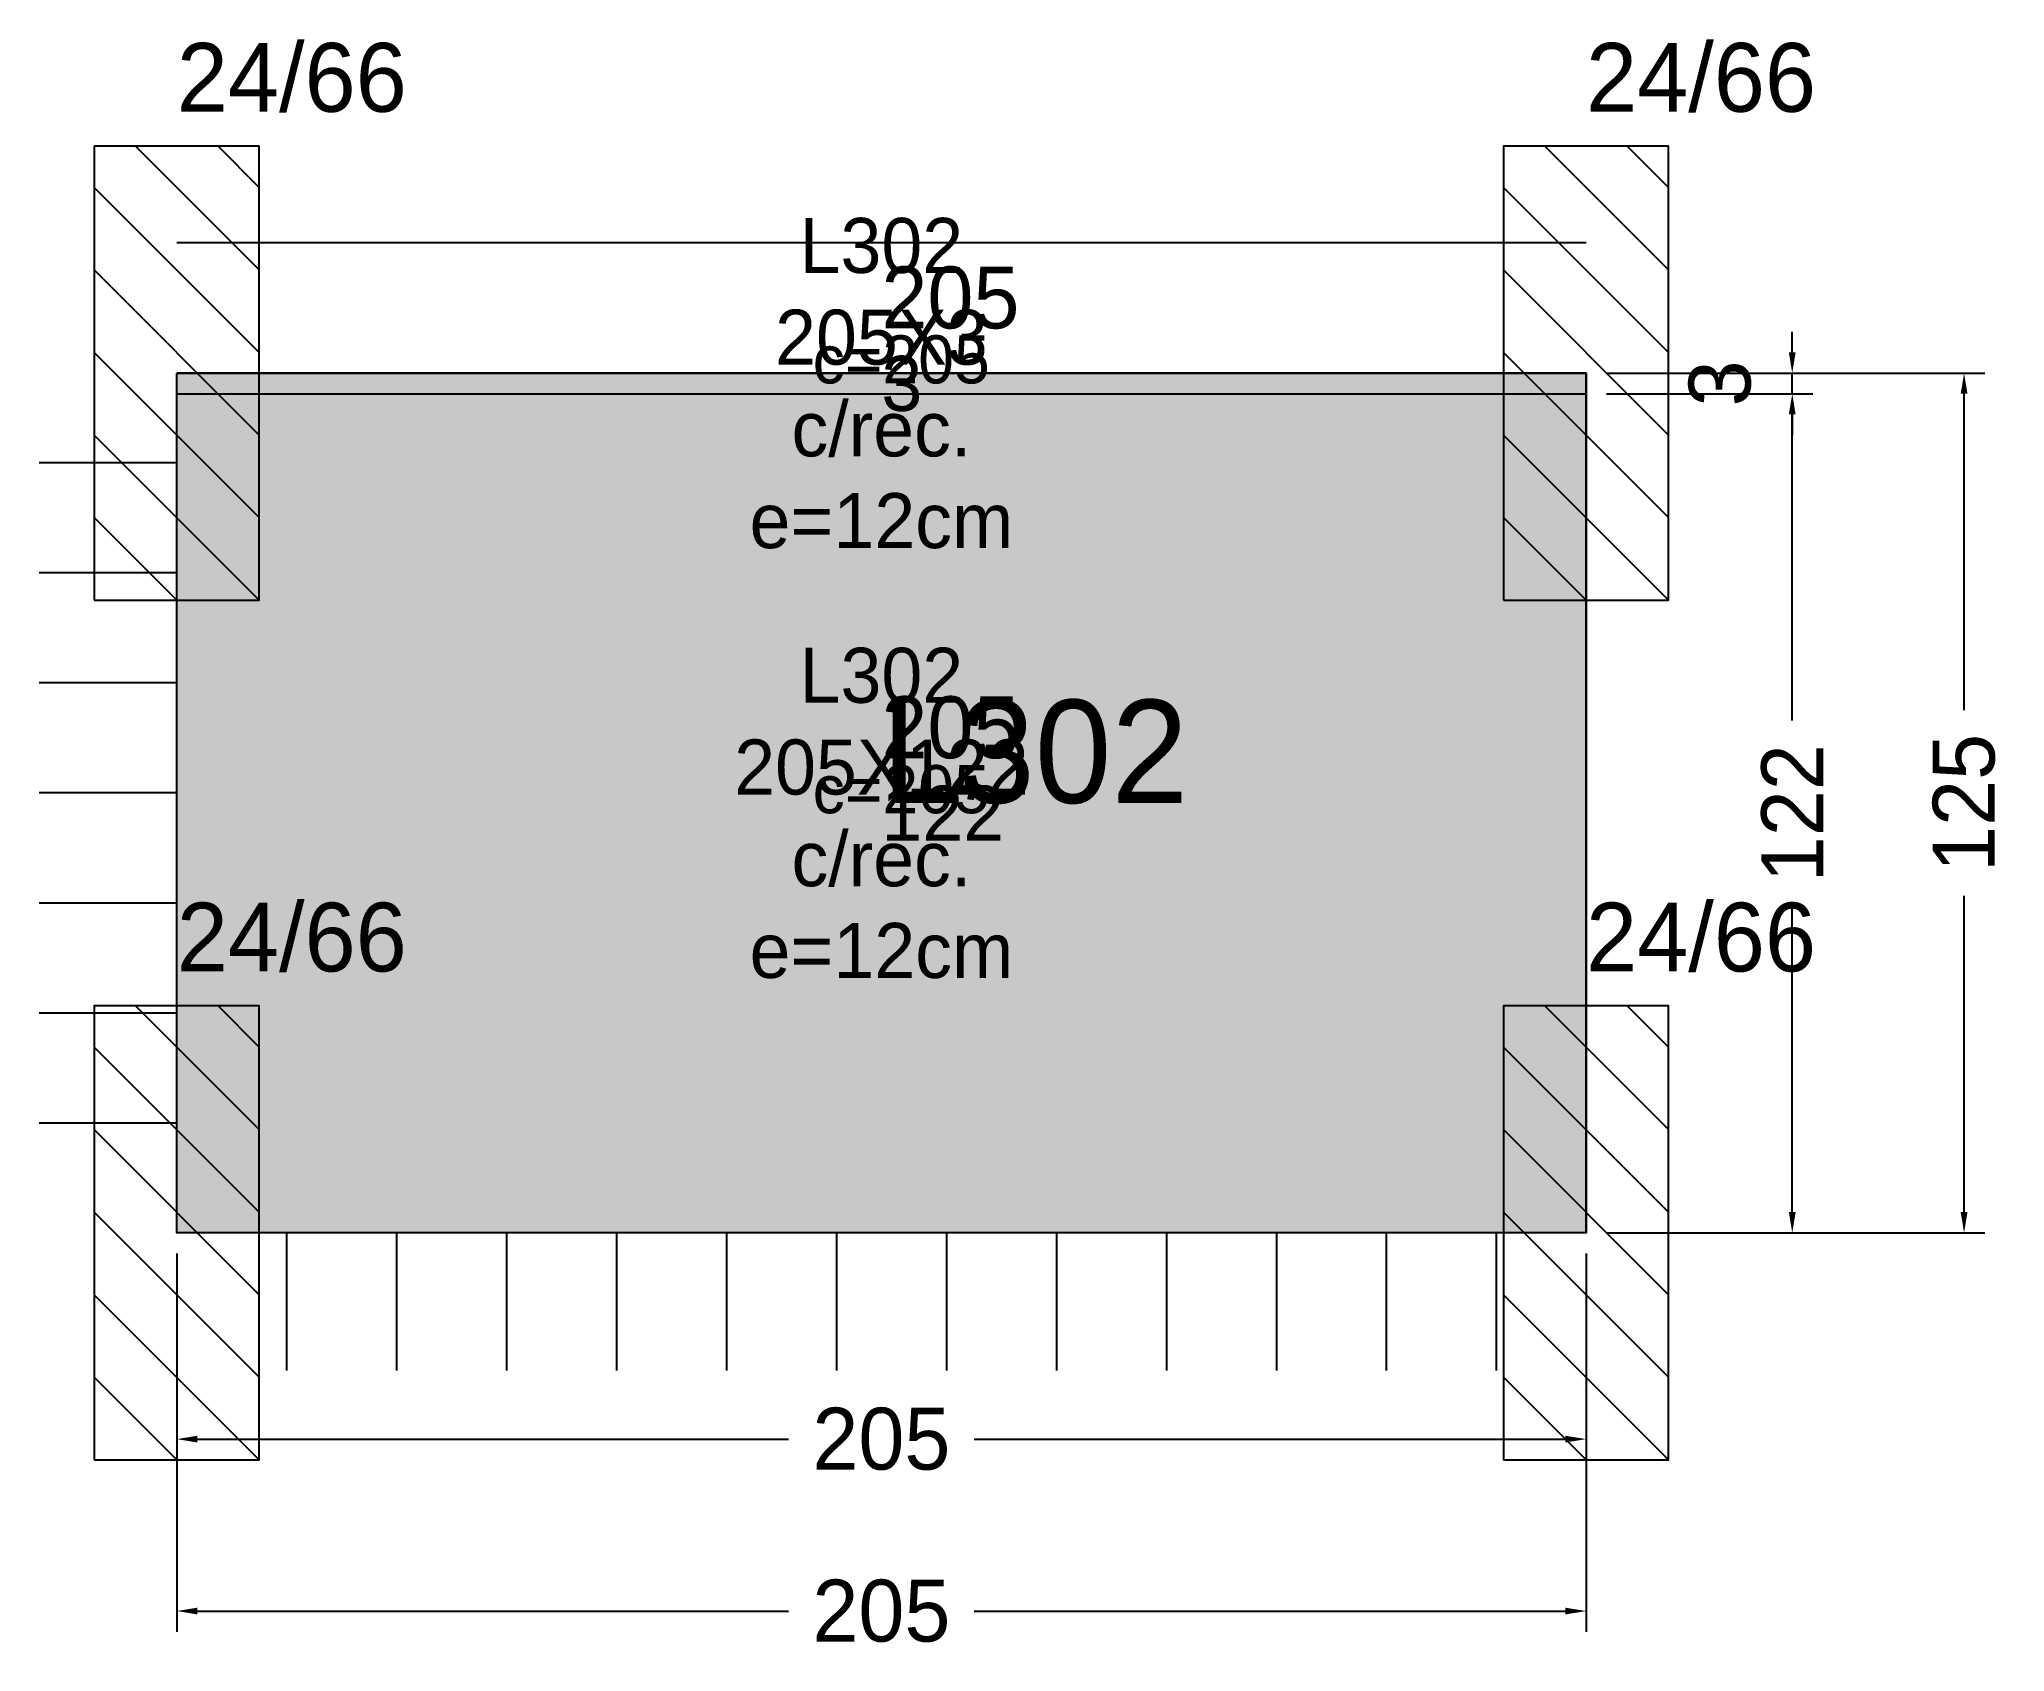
# Model space of a CAD drawing. Extents: x -10500 to 266, y -61 to 174.
# Drawn here: x -20 to 265.9, y -60.9 to 173.5 of the extents above; entities outside this region: 3.
import ezdxf

# ---------------------------------------------------------------- set-up
doc = ezdxf.new("R2010")
doc.units = 0
for name, color, linetype in [('1', 1, 'Continuous'), ('3', 3, 'Continuous'), ('4', 4, 'Continuous'), ('7', 7, 'Continuous'), ('9', 9, 'Continuous'), ('AUX00', 7, 'Continuous'), ('Hachura', 251, 'Continuous'), ('Painéis', 200, 'Continuous'), ('REAPROVEITAMENTO', 251, 'Continuous')]:
    doc.layers.add(name, color=color, linetype=linetype)
doc.dimstyles.new('COTA PAINEL-50', dxfattribs={"dimtxt": 9, "dimasz": 3, "dimexe": 3, "dimexo": 3, "dimgap": 3, "dimtad": 1, "dimdec": 1, "dimcen": 2.5, "dimclrd": 4, "dimclre": 4, "dimclrt": 240, "dimazin": 3, "dimtfac": 1, "dimtmove": 0, "dimatfit": 3})

# ---------------------------------------------------------------- blocks, each defined once
blk = doc.blocks.new('_CLOSEDFILLED')
at = {"color": 0, "linetype": 'BYBLOCK'}
blk.add_solid([(-1, 0.164), (0, 0), (-1, -0.164)], dxfattribs=at)
blk = doc.blocks.new('*D1')
at = {"color": 4}
for p, q in [((0, -3), (0, -33)), ((205, -3), (205, -33)), ((3, -30), (89, -30)), ((116, -30), (202, -30))]:
    blk.add_line(p, q, dxfattribs=at)
at = {"layer": 'Defpoints'}
for p in [(0, 0), (205, 0), (0, -30)]:
    blk.add_point(p, dxfattribs=at)
at = {"layer": 'Painéis', "color": 4, "xscale": 3, "yscale": 3, "rotation": 180}
blk.add_blockref('_CLOSEDFILLED', (0, -30), dxfattribs=at)
at = {"layer": 'Painéis', "color": 4, "xscale": 3, "yscale": 3}
blk.add_blockref('_CLOSEDFILLED', (205, -30), dxfattribs=at)
at = {"layer": 'Painéis', "color": 240, "insert": (102.5, -30), "char_height": 9, "attachment_point": 5}
blk.add_mtext('205', dxfattribs=at)
blk = doc.blocks.new('*D2')
at = {"color": 4}
for p, q in [((0, -3), (0, -58)), ((205, -3), (205, -58)), ((3, -55), (89, -55)), ((116, -55), (202, -55))]:
    blk.add_line(p, q, dxfattribs=at)
at = {"layer": 'Defpoints'}
for p in [(0, 0), (205, 0), (0, -55)]:
    blk.add_point(p, dxfattribs=at)
at = {"layer": 'Painéis', "color": 4, "xscale": 3, "yscale": 3, "rotation": 180}
blk.add_blockref('_CLOSEDFILLED', (0, -55), dxfattribs=at)
at = {"layer": 'Painéis', "color": 4, "xscale": 3, "yscale": 3}
blk.add_blockref('_CLOSEDFILLED', (205, -55), dxfattribs=at)
at = {"layer": 'Painéis', "color": 240, "insert": (102.5, -55), "char_height": 9, "attachment_point": 5}
blk.add_mtext('205', dxfattribs=at)
blk = doc.blocks.new('*D3')
at = {"color": 4}
for p, q in [((208, 122), (238, 122)), ((235, 74.5), (235, 119)), ((235, 3), (235, 47.5)), ((208, 0), (238, 0))]:
    blk.add_line(p, q, dxfattribs=at)
at = {"layer": 'Defpoints'}
for p in [(205, 122), (205, 0), (235, 0)]:
    blk.add_point(p, dxfattribs=at)
at = {"layer": 'Painéis', "color": 4, "xscale": 3, "yscale": 3}
for p, rotation in [((235, 122), 90), ((235, 0), 270)]:
    blk.add_blockref('_CLOSEDFILLED', p, dxfattribs=dict(at, rotation=rotation))
at = {"layer": 'Painéis', "color": 240, "insert": (235, 61), "char_height": 9, "attachment_point": 5, "rotation": 90}
blk.add_mtext('122', dxfattribs=at)
blk = doc.blocks.new('*D5')
at = {"color": 4}
for p, q in [((208, 125), (263, 125)), ((260, 76), (260, 122)), ((260, 3), (260, 49)), ((208, 0), (263, 0))]:
    blk.add_line(p, q, dxfattribs=at)
at = {"layer": 'Defpoints'}
for p in [(205, 125), (205, 0), (260, 0)]:
    blk.add_point(p, dxfattribs=at)
at = {"layer": 'Painéis', "color": 4, "xscale": 3, "yscale": 3}
for p, rotation in [((260, 125), 90), ((260, 0), 270)]:
    blk.add_blockref('_CLOSEDFILLED', p, dxfattribs=dict(at, rotation=rotation))
at = {"layer": 'Painéis', "color": 240, "insert": (260, 62.5), "char_height": 9, "attachment_point": 5, "rotation": 90}
blk.add_mtext('125', dxfattribs=at)

msp = doc.modelspace()

# ---------------------------------------------------------------- hatches: boundary and pattern name
at = {"layer": 'Hachura'}
h = msp.add_hatch(color=7, dxfattribs=at)
h.dxf.hatch_style = 1
h.paths.add_polyline_path([(0, 125), (205, 125), (205, 0), (0, 0)])

# ---------------------------------------------------------------- linework, layer by layer
msp.add_line((-9500, 0), (-9490, 0))
at = {"layer": '1'}
msp.add_line((-10500, 0), (-10490, 0), dxfattribs=at)
at = {"layer": '3'}
for p, q in [((12, 140), (-6, 158)), ((12, 152), (6, 158)), ((217, 140), (199, 158)), ((217, 152), (211, 158)), ((12, 128), (-12, 152)), ((217, 128), (193, 152)), ((12, 116), (-12, 140)), ((217, 116), (193, 140)), ((12, 104), (-12, 128)), ((217, 104), (193, 128)), ((0, 125), (205, 125)), ((0, 0), (0, 125)), ((205, 125), (205, 0)), ((12, 92), (-12, 116)), ((217, 92), (193, 116)), ((0, 92), (-12, 104)), ((205, 92), (193, 104)), ((12, 15), (-6, 33)), ((12, 27), (6, 33)), ((217, 15), (199, 33)), ((217, 27), (211, 33)), ((12, 3), (-12, 27)), ((217, 3), (193, 27)), ((12, -9), (-12, 15)), ((217, -9), (193, 15)), ((12, -21), (-12, 3)), ((217, -21), (193, 3)), ((205, 0), (0, 0)), ((12, -33), (-12, -9)), ((217, -33), (193, -9)), ((0, -33), (-12, -21)), ((205, -33), (193, -21))]:
    msp.add_line(p, q, dxfattribs=at)
for points in [[(0, 144), (205, 144)], [(205, 125), (0, 125)], [(205, 0), (205, 125)], [(0, 122), (205, 122)]]:
    msp.add_lwpolyline(points, dxfattribs=at)
at = {"layer": '3', "lineweight": 25}
msp.add_lwpolyline([(0, 125), (205, 125), (205, 0), (0, 0)], close=True, dxfattribs=at)
at = {"layer": '7'}
for points in [[(-12, 92), (12, 92), (12, 158), (-12, 158), (-12, 92)], [(193, 92), (217, 92), (217, 158), (193, 158), (193, 92)], [(-12, -33), (12, -33), (12, 33), (-12, 33), (-12, -33)], [(193, -33), (217, -33), (217, 33), (193, 33), (193, -33)]]:
    msp.add_lwpolyline(points, dxfattribs=at)
at = {"layer": '9'}
for p, q in [((-20, 112), (0, 112)), ((-20, 96), (0, 96)), ((-20, 80), (0, 80)), ((-20, 64), (0, 64)), ((-20, 48), (0, 48)), ((-20, 32), (0, 32)), ((-20, 16), (0, 16)), ((16, -20), (16, 0)), ((32, -20), (32, 0)), ((48, -20), (48, 0)), ((64, -20), (64, 0)), ((80, -20), (80, 0)), ((96, -20), (96, 0)), ((112, -20), (112, 0)), ((128, -20), (128, 0)), ((144, -20), (144, 0)), ((160, -20), (160, 0)), ((176, -20), (176, 0)), ((192, -20), (192, 0))]:
    msp.add_line(p, q, dxfattribs=at)
at = {"layer": 'Painéis', "lineweight": 18}
for p, q in [((0, 125), (205, 125)), ((205, 0), (205, 125)), ((0, 122), (205, 122))]:
    msp.add_line(p, q, dxfattribs=at)
at = {"layer": 'REAPROVEITAMENTO'}
msp.add_line((-10500, 0), (-10490, 0), dxfattribs=at)

# ---------------------------------------------------------------- texts
at = {"layer": '3'}
for s, height, p in [('24/66', 10, (0, 163)), ('24/66', 10, (205, 163)), ('c=205', 7, (92.5, 123.5)), ('c=205', 7, (92.5, 61)), ('24/66', 10, (0, 38)), ('24/66', 10, (205, 38))]:
    msp.add_text(s, height=height, dxfattribs=at).set_placement(p)
at = {"layer": '4'}
for s, height, p in [('205', 9, (102.5, 131.5)), ('3', 8, (102.5, 119.5)), ('205', 9, (102.5, 69)), ('L302', 15, (102.5, 62.5)), ('122', 8, (102.5, 57))]:
    msp.add_text(s, height=height, dxfattribs=at).set_placement(p)
at = {"layer": 'AUX00', "char_height": 8, "attachment_point": 5}
for s, insert in [('\\pxqc;L302^J205X3^Jc/rec.^Je=12cm', (102.5, 123.5)), ('\\pxqc;L302^J205X122^Jc/rec.^Je=12cm', (102.5, 61))]:
    msp.add_mtext(s, dxfattribs=dict(at, insert=insert))

# ---------------------------------------------------------------- dimensions: what is measured, and where the dimension line sits
at = {"layer": 'Painéis'}
msp.add_linear_dim(base=(235, 122), p1=(205, 122), p2=(205, 125), angle=90, dimstyle='COTA PAINEL-50', dxfattribs=at).render()
for base, p2, picture, middle in [((260, 0), (205, 125), '*D5', (260, 62.5)), ((235, 0), (205, 122), '*D3', (235, 61))]:
    dim = msp.add_linear_dim(base=base, p1=(205, 0), p2=p2, angle=90, dimstyle='COTA PAINEL-50', dxfattribs=at)
    dim.commit()
    dim.dimension.update_dxf_attribs({"geometry": picture, "text_midpoint": middle})
for base, picture, middle in [((0, -30), '*D1', (102.5, -30)), ((0, -55), '*D2', (102.5, -55))]:
    dim = msp.add_linear_dim(base=base, p1=(0, 0), p2=(205, 0), dimstyle='COTA PAINEL-50', dxfattribs=at)
    dim.commit()
    dim.dimension.update_dxf_attribs({"geometry": picture, "text_midpoint": middle})

doc.saveas('drawing.dxf')
